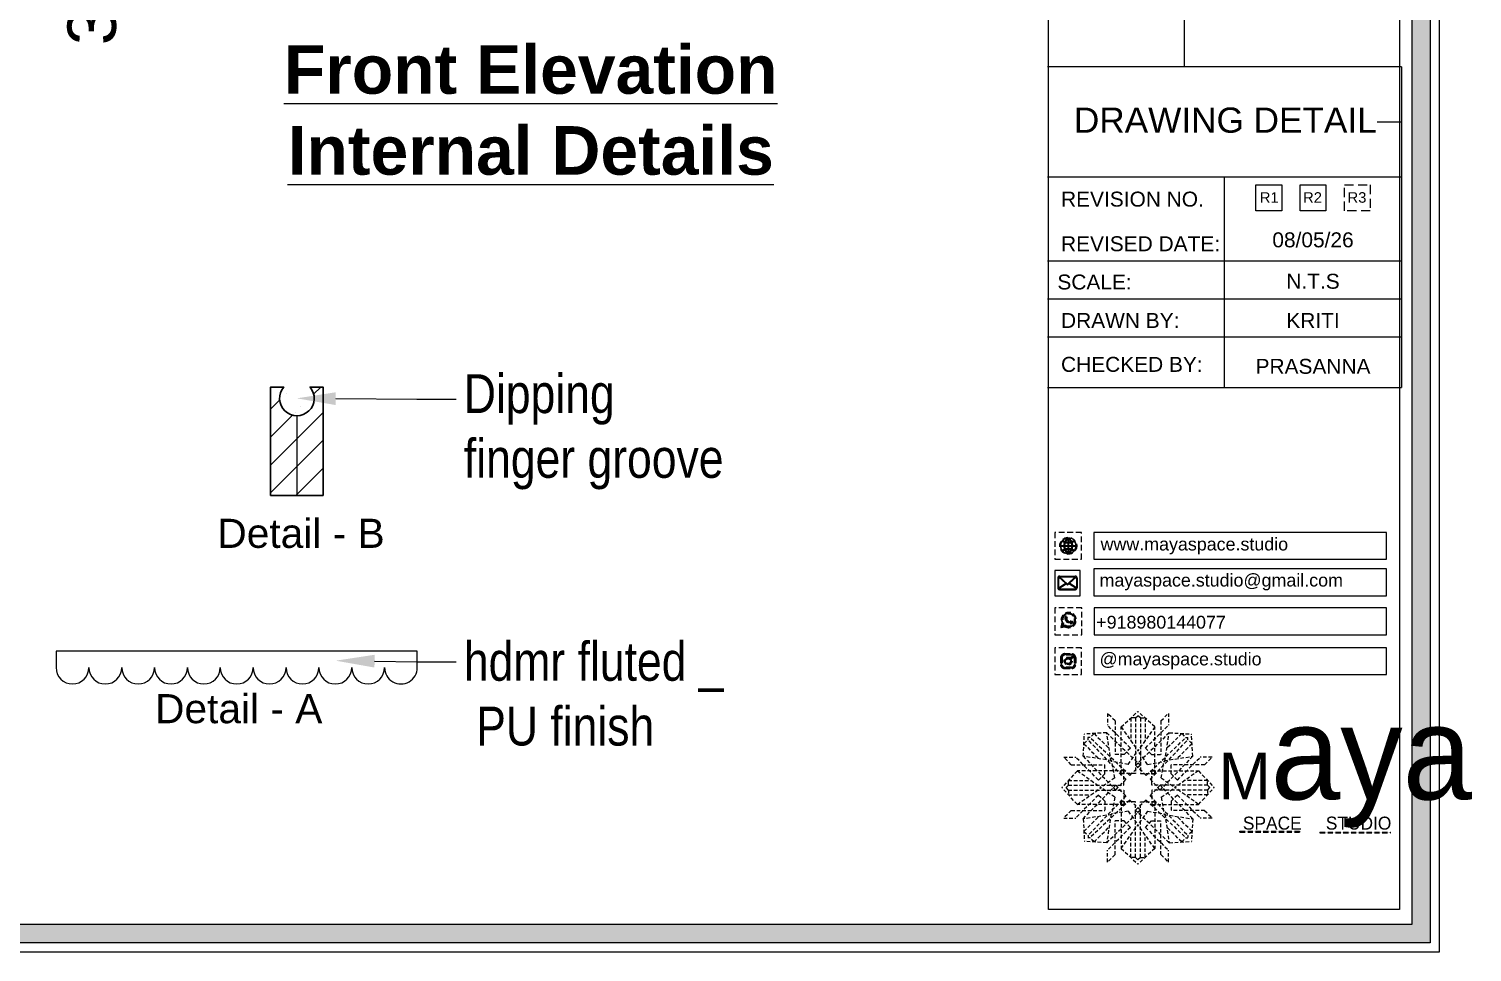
# Model space of a CAD drawing. Header units: millimetres. Extents: x 133760 to 136133, y -184957 to -182282.
# Drawn here: x 134444.1 to 134518.4, y -184571.9 to -184524.3 of the extents above; entities that cross this region are included whole.
import ezdxf
from ezdxf import colors
from ezdxf.entities.mleader import LeaderData, LeaderLine
from ezdxf.enums import TextEntityAlignment as Align
from ezdxf.math import Vec2, Vec3

# ---------------------------------------------------------------- set-up
doc = ezdxf.new("R2010")
doc.units = ezdxf.units.MM
doc.header["$MEASUREMENT"] = 0
doc.header["$PDMODE"] = 35
doc.linetypes.add('DASHEDX2', pattern=[1.5, 1, -0.5])
doc.layers.get('Defpoints').update_dxf_attribs({"color": 220})
for name, color, linetype, lineweight in [('DIM.', 250, 'Continuous', 13), ('Dimension', 10, 'DASHEDX2', 20), ('FURNITURE', 32, 'Continuous', 9), ('Labelling', 1, 'Continuous', 25), ('NAME PLATE', 7, 'Continuous', 25), ('Text', 7, 'Continuous', 15), ('wall', 7, 'Continuous', 30)]:
    doc.layers.add(name, color=color, linetype=linetype, lineweight=lineweight)
doc.styles.add('Arial', font='arial.ttf')
doc.styles.get("Standard").update_dxf_attribs({"font": 'arial.ttf', "height": 6})
doc.styles.add('style4', font='ARIALN.TTF')
doc.dimstyles.new('ISO-25', dxfattribs={"dimtxt": 2.5, "dimasz": 1, "dimexe": 0.5, "dimexo": 1, "dimtad": 0, "dimdec": 0, "dimlunit": 4, "dimtxsty": 'Arial', "dimblk": 'OBLIQUE', "dimcen": 2.5, "dimclrd": 1, "dimclre": 1, "dimclrt": 5, "dimadec": 0, "dimazin": 0, "dimtfac": 1, "dimtdec": 0, "dimtmove": 0, "dimatfit": 3, "dimfxl": 1, "dimtfillclr": 5, "dimlwd": -1, "dimarcsym": 0})

# ---------------------------------------------------------------- blocks, each defined once
blk = doc.blocks.new('FSFSF')
at = {"color": 42, "lineweight": 5, "true_color": 0xe0ac11}
for p, q in [((28600.03, 143.51), (28600.03, 140.16)), ((28602.15, 141.41), (28600.03, 143.51)), ((28603.86, 139.69), (28608.58, 144.08)), ((28607.9, 142.22), (28606.58, 142.22)), ((28606.58, 142.22), (28606.58, 135.84)), ((28607.9, 142.22), (28608.58, 142.85)), ((28607.9, 142.22), (28607.9, 126.58)), ((28613.31, 139.69), (28608.58, 144.08)), ((28609.27, 142.22), (28608.59, 142.85)), ((28609.27, 142.22), (28609.27, 126.58)), ((28609.27, 142.22), (28610.59, 142.22)), ((28610.59, 142.22), (28610.59, 135.84)), ((28615.02, 141.41), (28617.14, 143.51)), ((28617.14, 143.51), (28617.14, 140.16)), ((28599.8, 138.06), (28593.54, 137.71)), ((28601.03, 130), (28599.8, 138.06)), ((28599.8, 138.05), (28608.58, 129.56)), ((28606.47, 133.76), (28600.03, 140.16)), ((28602.15, 141.41), (28602.15, 131.95)), ((28603.86, 126.58), (28603.86, 139.69)), ((28603.86, 139.69), (28608.58, 133.02)), ((28613.31, 139.69), (28608.59, 133.02)), ((28617.37, 138.05), (28608.59, 129.56)), ((28610.7, 133.76), (28617.14, 140.16)), ((28613.31, 126.58), (28613.31, 139.69)), ((28615.02, 141.41), (28615.02, 131.95)), ((28616.14, 130), (28617.37, 138.06)), ((28617.37, 138.06), (28623.63, 137.71)), ((28593.19, 131.45), (28593.54, 137.71)), ((28593.39, 135), (28594.56, 136.12)), ((28593.39, 135), (28597.6, 130.78)), ((28595.12, 136.69), (28594.53, 136.69)), ((28594.56, 136.12), (28594.56, 136.71)), ((28605.17, 124.98), (28594.56, 136.12)), ((28596.24, 137.86), (28595.12, 136.69)), ((28606.27, 126.08), (28595.12, 136.69)), ((28596.24, 137.86), (28600.47, 133.65)), ((28610.9, 126.08), (28622.05, 136.69)), ((28612.02, 124.98), (28622.62, 136.12)), ((28620.93, 137.86), (28616.7, 133.65)), ((28623.8, 135), (28619.59, 130.78)), ((28620.93, 137.86), (28622.05, 136.69)), ((28622.05, 136.69), (28622.64, 136.69)), ((28622.62, 136.12), (28622.62, 136.71)), ((28623.8, 135), (28622.62, 136.12)), ((28624, 131.45), (28623.65, 137.71)), ((28587.73, 131.22), (28591.08, 131.22)), ((28589.84, 129.1), (28587.73, 131.22)), ((28597.49, 124.78), (28591.08, 131.22)), ((28593.19, 131.45), (28601.69, 122.67)), ((28601.25, 130.22), (28593.19, 131.45)), ((28605.86, 129.18), (28601.03, 130)), ((28602.07, 125.39), (28601.25, 130.22)), ((28604.75, 131.95), (28602.15, 131.95)), ((28606.47, 133.76), (28604.75, 131.95)), ((28605.86, 129.18), (28608.58, 133.02)), ((28611.31, 129.18), (28608.59, 133.02)), ((28610.7, 133.76), (28612.42, 131.95)), ((28611.31, 129.18), (28616.14, 130)), ((28612.42, 131.95), (28615.02, 131.95)), ((28615.12, 125.39), (28615.94, 130.22)), ((28623.99, 131.45), (28615.5, 122.67)), ((28615.94, 130.22), (28624, 131.45)), ((28619.7, 124.78), (28626.1, 131.22)), ((28629.45, 131.22), (28626.1, 131.22)), ((28627.34, 129.1), (28629.45, 131.22)), ((28591.56, 127.39), (28587.17, 122.66)), ((28589.84, 129.1), (28599.29, 129.1)), ((28604.66, 127.39), (28591.56, 127.39)), ((28591.56, 127.39), (28598.23, 122.67)), ((28597.49, 124.78), (28599.29, 126.5)), ((28599.29, 126.5), (28599.29, 129.1)), ((28603.68, 126.54), (28603.68, 127.39)), ((28604.66, 126.54), (28603.68, 126.54)), ((28604.71, 127.57), (28603.86, 127.57)), ((28607.9, 126.58), (28603.86, 126.58)), ((28604.66, 123.35), (28604.66, 127.39)), ((28604.7, 126.58), (28604.71, 127.57)), ((28606.27, 126.08), (28608.58, 128.27)), ((28607.9, 128.92), (28608.58, 129.56)), ((28607.9, 128.92), (28608.58, 128.27)), ((28609.27, 128.92), (28608.59, 129.56)), ((28609.27, 128.92), (28608.59, 128.27)), ((28610.9, 126.08), (28608.59, 128.27)), ((28609.27, 126.58), (28613.31, 126.58)), ((28612.46, 126.58), (28612.46, 127.57)), ((28612.46, 127.57), (28613.31, 127.57)), ((28612.52, 123.35), (28612.52, 127.39)), ((28612.52, 127.39), (28625.63, 127.39)), ((28612.52, 126.54), (28613.51, 126.54)), ((28613.51, 126.54), (28613.51, 127.39)), ((28627.34, 129.1), (28617.89, 129.1)), ((28617.89, 126.5), (28617.89, 129.1)), ((28619.7, 124.78), (28617.89, 126.5)), ((28625.63, 127.39), (28618.96, 122.67)), ((28625.63, 127.39), (28630.02, 122.66)), ((28591.56, 117.94), (28587.17, 122.66)), ((28589.03, 123.35), (28588.4, 122.67)), ((28589.03, 121.98), (28588.4, 122.65)), ((28589.03, 123.35), (28589.03, 124.67)), ((28589.03, 124.67), (28595.4, 124.67)), ((28589.03, 123.35), (28604.66, 123.35)), ((28589.03, 121.98), (28604.66, 121.98)), ((28589.03, 121.98), (28589.03, 120.66)), ((28591.56, 117.94), (28598.23, 122.65)), ((28593.19, 113.88), (28601.69, 122.65)), ((28602.07, 125.39), (28598.23, 122.67)), ((28602.07, 119.94), (28598.23, 122.65)), ((28602.33, 123.35), (28601.69, 122.67)), ((28602.33, 121.98), (28601.69, 122.65)), ((28602.33, 123.35), (28602.97, 122.67)), ((28602.33, 121.98), (28602.97, 122.65)), ((28605.17, 124.98), (28602.97, 122.67)), ((28605.17, 120.35), (28602.97, 122.65)), ((28604.66, 121.98), (28604.66, 117.94)), ((28612.02, 124.98), (28614.21, 122.67)), ((28612.02, 120.35), (28614.21, 122.65)), ((28628.16, 123.35), (28612.52, 123.35)), ((28612.52, 121.98), (28612.52, 117.94)), ((28628.16, 121.98), (28612.52, 121.98)), ((28614.85, 123.35), (28614.21, 122.67)), ((28614.85, 121.98), (28614.21, 122.65)), ((28614.85, 123.35), (28615.5, 122.67)), ((28614.85, 121.98), (28615.5, 122.65)), ((28615.12, 125.39), (28618.96, 122.67)), ((28615.12, 119.94), (28618.96, 122.65)), ((28623.99, 113.88), (28615.5, 122.65)), ((28625.63, 117.94), (28618.96, 122.65)), ((28628.16, 124.67), (28621.78, 124.67)), ((28625.63, 117.94), (28630.02, 122.66)), ((28628.16, 123.35), (28628.16, 124.67)), ((28628.16, 123.35), (28628.78, 122.67)), ((28628.16, 121.98), (28628.78, 122.65)), ((28628.16, 121.98), (28628.16, 120.66)), ((28589.03, 120.66), (28595.4, 120.66)), ((28597.49, 120.54), (28591.08, 114.11)), ((28604.66, 117.94), (28591.56, 117.94)), ((28605.17, 120.35), (28594.56, 109.2)), ((28606.27, 119.15), (28595.12, 108.54)), ((28597.49, 120.54), (28599.29, 118.83)), ((28599.29, 118.83), (28599.29, 116.23)), ((28602.07, 119.94), (28601.25, 115.1)), ((28604.66, 118.78), (28603.68, 118.78)), ((28603.68, 118.78), (28603.68, 117.94)), ((28607.9, 118.65), (28603.86, 118.65)), ((28603.86, 118.65), (28603.86, 105.54)), ((28604.7, 118.65), (28604.71, 117.66)), ((28606.27, 119.15), (28608.58, 116.96)), ((28607.9, 103.01), (28607.9, 118.65)), ((28610.9, 119.15), (28608.59, 116.96)), ((28609.27, 118.65), (28613.31, 118.65)), ((28609.27, 103.01), (28609.27, 118.65)), ((28610.9, 119.15), (28622.05, 108.54)), ((28612.02, 120.35), (28622.62, 109.2)), ((28612.46, 118.65), (28612.46, 117.66)), ((28612.52, 118.78), (28613.51, 118.78)), ((28612.52, 117.94), (28625.63, 117.94)), ((28613.31, 118.65), (28613.31, 105.54)), ((28613.51, 118.78), (28613.51, 117.94)), ((28615.12, 119.94), (28615.94, 115.1)), ((28619.7, 120.54), (28617.89, 118.83)), ((28617.89, 118.83), (28617.89, 116.23)), ((28619.7, 120.54), (28626.1, 114.11)), ((28628.16, 120.66), (28621.78, 120.66)), ((28589.84, 116.23), (28587.73, 114.11)), ((28587.73, 114.11), (28591.08, 114.11)), ((28589.84, 116.23), (28599.29, 116.23)), ((28601.25, 115.1), (28593.19, 113.87)), ((28593.19, 113.87), (28593.54, 107.62)), ((28593.39, 110.32), (28597.6, 114.55)), ((28599.8, 107.17), (28608.58, 115.67)), ((28601.03, 115.23), (28599.8, 107.17)), ((28605.86, 116.05), (28601.03, 115.23)), ((28604.71, 117.66), (28603.86, 117.66)), ((28605.86, 116.05), (28608.58, 112.21)), ((28607.9, 116.31), (28608.58, 116.96)), ((28607.9, 116.31), (28608.58, 115.67)), ((28609.27, 116.31), (28608.59, 116.96)), ((28609.27, 116.31), (28608.59, 115.67)), ((28611.31, 116.05), (28608.59, 112.21)), ((28617.37, 107.17), (28608.59, 115.67)), ((28611.31, 116.05), (28616.14, 115.23)), ((28612.46, 117.66), (28613.31, 117.66)), ((28615.94, 115.1), (28624, 113.87)), ((28616.14, 115.23), (28617.37, 107.17)), ((28627.34, 116.23), (28617.89, 116.23)), ((28623.8, 110.32), (28619.59, 114.55)), ((28624, 113.87), (28623.65, 107.62)), ((28629.45, 114.11), (28626.1, 114.11)), ((28627.34, 116.23), (28629.45, 114.11)), ((28593.39, 110.32), (28594.56, 109.2)), ((28596.24, 107.37), (28600.47, 111.58)), ((28606.47, 111.47), (28600.03, 105.07)), ((28602.15, 103.82), (28602.15, 113.27)), ((28604.75, 113.27), (28602.15, 113.27)), ((28603.86, 105.54), (28608.58, 112.21)), ((28606.47, 111.47), (28604.75, 113.27)), ((28613.31, 105.54), (28608.59, 112.21)), ((28610.7, 111.47), (28612.42, 113.27)), ((28610.7, 111.47), (28617.14, 105.07)), ((28612.42, 113.27), (28615.02, 113.27)), ((28615.02, 103.82), (28615.02, 113.27)), ((28620.93, 107.37), (28616.7, 111.58)), ((28623.8, 110.32), (28622.62, 109.2)), ((28599.8, 107.17), (28593.54, 107.52)), ((28595.12, 108.54), (28594.53, 108.54)), ((28594.56, 109.2), (28594.56, 108.61)), ((28596.24, 107.37), (28595.12, 108.54)), ((28603.86, 105.54), (28608.58, 101.15)), ((28606.58, 103.01), (28606.58, 109.38)), ((28613.31, 105.54), (28608.58, 101.15)), ((28610.59, 103.01), (28610.59, 109.38)), ((28617.37, 107.17), (28623.63, 107.52)), ((28620.93, 107.37), (28622.05, 108.54)), ((28622.05, 108.54), (28622.64, 108.54)), ((28622.62, 109.2), (28622.62, 108.61)), ((28600.03, 101.71), (28600.03, 105.07)), ((28602.15, 103.82), (28600.03, 101.71)), ((28607.9, 103.01), (28606.58, 103.01)), ((28607.9, 103.01), (28608.58, 102.38)), ((28609.27, 103.01), (28608.59, 102.38)), ((28609.27, 103.01), (28610.59, 103.01)), ((28615.02, 103.82), (28617.14, 101.71)), ((28617.14, 101.71), (28617.14, 105.07))]:
    blk.add_line(p, q, dxfattribs=at)
blk = doc.blocks.new('hgwg')
at = {"layer": 'Dimension', "true_color": 0xd39e00}
h = blk.add_hatch(color=42, dxfattribs=at)
h.dxf.hatch_style = 1
h.paths.add_polyline_path([(27505.71, 45.05), (27494.27, 45.05), (27494.27, 44.9), (27505.71, 44.9)])
h = blk.add_hatch(color=42, dxfattribs=at)
h.dxf.hatch_style = 1
h.paths.add_polyline_path([(27523.3, 44.9), (27509.68, 44.9), (27509.68, 44.75), (27523.3, 44.75)])
at = {"layer": 'Dimension', "color": 42, "true_color": 0xd39e00}
for p, q in [((27494.27, 45.05), (27505.71, 45.05)), ((27494.27, 44.9), (27494.27, 45.05)), ((27494.27, 44.9), (27505.71, 44.9)), ((27505.71, 45.05), (27505.71, 44.9)), ((27509.68, 44.9), (27523.3, 44.9)), ((27509.68, 44.9), (27509.68, 44.75)), ((27509.68, 44.75), (27523.3, 44.75)), ((27523.3, 44.75), (27523.3, 44.9))]:
    blk.add_line(p, q, dxfattribs=at)
at = {"layer": 'Dimension', "color": 42, "true_color": 0xd39e00, "attachment_point": 1}
for s, width, insert, char_height in [('{\\fCinzel|b0|i0|c0|p2;\\H1.5x;M\\fAmsterdam One|b0|i0|c0|p2;\\H2x;aya}', 85.3277, (27490.17, 69.17), 6), ('{\\fCinzel|b0|i0|c0|p0;SPACE     STUDIO}', 66.129, (27494.83, 47.86), 2.5)]:
    blk.add_mtext_dynamic_manual_height_columns(s, width=width, gutter_width=30, heights=[0], dxfattribs=dict(at, insert=insert, char_height=char_height))
blk = doc.blocks.new('aggerg')
at = {"layer": 'Dimension', "color": 42, "true_color": 0xd39e00}
blk.add_lwpolyline([(-1.41, 1.41), (1.41, 1.41), (1.41, -1.41), (-1.41, -1.41)], close=True, dxfattribs=at)
at = {"layer": 'NAME PLATE', "lineweight": 0, "insert": (-0.03, 0.62), "char_height": 1.151, "width": 2.2458, "attachment_point": 2, "style": 'Arial'}
blk.add_mtext('R3', dxfattribs=at)
blk = doc.blocks.new('QEGW4TG')
at = {"layer": 'Dimension', "true_color": 0x000000}
h = blk.add_hatch(color=18, dxfattribs=at)
h.dxf.hatch_style = 1
h.paths.add_polyline_path([(2.69, 1.93, 0.170513), (2.95, 1.97, 0.190337), (3.11, 2.18, 0.466684), (3.03, 2.29), (2.79, 2.37, 0.273721), (2.69, 2.34, 0.040749), (2.63, 2.27, -0.441282), (2.53, 2.25, -0.11828), (2.06, 2.64, -0.441282), (2.07, 2.74, 0.040749), (2.13, 2.81, 0.290083), (2.14, 2.92), (2.01, 3.18, 0.316231), (1.91, 3.2, 0.190337), (1.73, 3, 0.170513), (1.72, 2.74, 0.252784)], flags=0)
h.paths.add_polyline_path([(1.19, 1.98), (1.03, 1.3, 0.550912), (1.11, 1.23), (1.75, 1.39, 6.344125)])
h.paths.add_polyline_path([(1.81, 1.7), (1.4, 1.6), (1.5, 2.03, -9.071339)], flags=16)
h.paths.add_polyline_path([(2.95, 1.97, -0.203224), (2.64, 1.94, -0.231509), (1.75, 2.69, -0.209023), (1.73, 3, -0.17811), (1.89, 3.19, -0.370089), (2.01, 3.18), (2.17, 2.86, -0.071517), (2.06, 2.73, 0.321676), (2.05, 2.65, 0.126524), (2.55, 2.24, 0.312216), (2.62, 2.26, -0.041087), (2.68, 2.34, -0.290673), (2.79, 2.37), (3.13, 2.26, -0.24764)], flags=0)
h = blk.add_hatch(color=18, dxfattribs=at)
h.dxf.hatch_style = 1
h.paths.add_polyline_path([(2.69, 2.34, 0.040749), (2.63, 2.27, -0.441282), (2.53, 2.25, -0.11828), (2.06, 2.64, -0.441282), (2.07, 2.74, 0.040749), (2.13, 2.81, 0.290083), (2.14, 2.92), (2.01, 3.18, 0.316231), (1.91, 3.2, 0.190337), (1.73, 3, 0.170513), (1.72, 2.74, 0.252784), (2.69, 1.93, 0.170513), (2.95, 1.97, 0.190337), (3.11, 2.18, 0.466684), (3.03, 2.29), (2.79, 2.37, 0.273721)])
for p, q in [((2.01, 3.18), (2.14, 2.92)), ((1.19, 1.98), (1.03, 1.3)), ((1.1, 1.23), (1.75, 1.39)), ((1.5, 2.03), (1.4, 1.6)), ((1.4, 1.6), (1.81, 1.7)), ((3.07, 2.28), (2.8, 2.36))]:
    blk.add_line(p, q)
blk.add_lwpolyline([(0, 0), (4.68, 0), (4.68, 4.68), (0, 4.68)], close=True)
for centre, radius, start, end in [((2.39, 2.56), 1.34, 241.4727, 205.6422), ((2.39, 2.56), 1.04, 235.9962, 210.8333), ((2.09, 2.87), 0.39, 159.7007, 198.4072), ((2.96, 3.23), 1.33, 201.4218, 258.1669), ((2.07, 2.87), 0.364, 118.9685, 159.3648), ((1.94, 3.12), 0.0896, 41.8985, 123.1344), ((2.11, 2.68), 0.066, 135.9932, 224.8892), ((1.67, 3.16), 0.586, 312.4617, 321.8728), ((3.12, 3.42), 1.31, 216.5455, 243.5279), ((2.05, 2.87), 0.104, 320.3924, 28.6971), ((1.09, 1.29), 0.0598, 164.8483, 282.1458), ((2.57, 2.3), 0.066, 234.2482, 323.1441), ((3.11, 1.94), 0.586, 137.2645, 146.6756), ((2.76, 2.27), 0.104, 70.4402, 138.745), ((2.75, 2.31), 0.39, 260.7301, 299.4366), ((2.76, 2.29), 0.364, 299.7725, 340.1688), ((3.03, 2.2), 0.0896, 336.0029, 57.2388)]:
    blk.add_arc(centre, radius, start, end)
blk = doc.blocks.new('ASGERG')
at = {"layer": 'Dimension', "true_color": 0x000000}
h = blk.add_hatch(color=18, dxfattribs=at)
h.dxf.hatch_style = 1
h.paths.add_polyline_path([(0.99, 1.7, 0.402382), (1.83, 1.03), (2.96, 1.03, 0.426145), (3.66, 1.9), (3.66, 2.99, 0.402382), (2.83, 3.67), (1.69, 3.67, 0.426145), (0.99, 2.79)])
h.paths.add_polyline_path([(1.27, 2.85, -0.426145), (1.72, 3.4), (2.85, 3.4, -0.402382), (3.38, 2.97), (3.38, 1.85, -0.426145), (2.94, 1.3), (1.8, 1.3, -0.402382), (1.27, 1.72)], flags=16)
h.paths.add_polyline_path([(3.02, 2.35, -1), (1.64, 2.35, -1)], flags=0)
h.paths.add_polyline_path([(2.74, 2.35, -1), (1.92, 2.35, -1)], flags=0)
h.paths.add_polyline_path([(3.19, 3.02, -1), (2.86, 3.02, -1)], flags=0)
h.paths.add_polyline_path([(1.64, 2.35, 1), (3.02, 2.35, 1)], flags=0)
h = blk.add_hatch(color=18, dxfattribs=at)
h.dxf.hatch_style = 1
h.paths.add_polyline_path([(1.64, 2.35, 1), (3.02, 2.35, 1)])
h.paths.add_polyline_path([(1.92, 2.35, -1), (2.74, 2.35, -1)], flags=16)
h = blk.add_hatch(color=18, dxfattribs=at)
h.dxf.hatch_style = 1
h.paths.add_polyline_path([(3.19, 3.02, 1), (2.86, 3.02, 1)])
for p, q in [((0.99, 2.99), (0.99, 1.7)), ((1.27, 2.97), (1.27, 1.72)), ((1.69, 3.67), (2.96, 3.67)), ((2.94, 3.4), (1.72, 3.4)), ((3.38, 2.97), (3.38, 1.72)), ((3.66, 2.99), (3.66, 1.7)), ((1.69, 1.03), (2.96, 1.03)), ((2.94, 1.3), (1.72, 1.3))]:
    blk.add_line(p, q)
blk.add_lwpolyline([(0, 0), (4.68, 0), (4.68, 4.68), (0, 4.68)], close=True)
for centre, radius in [((2.33, 2.35), 0.694), ((2.33, 2.35), 0.414), ((3.02, 3.02), 0.168)]:
    blk.add_circle(centre, radius)
for centre, radius, start, end in [((1.76, 2.89), 0.778, 94.8631, 172.8127), ((1.76, 2.91), 0.491, 94.8631, 172.8127), ((2.9, 2.91), 0.491, 7.1873, 85.1369), ((2.89, 2.89), 0.778, 7.1873, 85.1369), ((1.76, 1.8), 0.778, 187.1873, 265.1369), ((1.76, 1.78), 0.491, 187.1873, 265.1369), ((2.9, 1.78), 0.491, 274.8631, 352.8127), ((2.89, 1.8), 0.778, 274.8631, 352.8127)]:
    blk.add_arc(centre, radius, start, end)
blk = doc.blocks.new('DTGWEGEARG')
at = {"layer": 'Dimension', "true_color": 0x000000}
h = blk.add_hatch(color=18, dxfattribs=at)
h.dxf.hatch_style = 1
h.paths.add_polyline_path([(3.83, 2.34, 1), (0.85, 2.34, 1)])
h.paths.add_polyline_path([(2.51, 1.01, 0.105795), (2.96, 1.58, -0.055205), (3.3, 1.41, -0.169822)], flags=16)
h.paths.add_polyline_path([(2.41, 1.12), (2.41, 1.69, -0.058279), (2.81, 1.63, -0.103353)], flags=16)
h.paths.add_polyline_path([(2.26, 1.13, -0.101741), (1.87, 1.63, -0.057171), (2.26, 1.69)], flags=16)
h.paths.add_polyline_path([(2.17, 1.01, -0.169822), (1.38, 1.41, -0.055205), (1.72, 1.58, 0.105795)], flags=16)
h.paths.add_polyline_path([(3.02, 1.72, 0.081336), (3.13, 2.27), (3.68, 2.27, -0.152069), (3.4, 1.52, 0.05687)], flags=16)
h.paths.add_polyline_path([(2.87, 1.77, 0.061945), (2.41, 1.84), (2.41, 2.27), (2.98, 2.27, -0.081344)], flags=16)
h.paths.add_polyline_path([(2.26, 1.84, 0.060923), (1.8, 1.77, -0.081344), (1.7, 2.27), (2.26, 2.27)], flags=16)
h.paths.add_polyline_path([(1.66, 1.72, 0.05687), (1.28, 1.52, -0.152069), (1, 2.27), (1.55, 2.27, 0.081336)], flags=16)
h.paths.add_polyline_path([(2.41, 2.42), (2.41, 2.83, 0.061945), (2.87, 2.91, -0.080009), (2.98, 2.42)], flags=16)
h.paths.add_polyline_path([(3.13, 2.42, 0.080116), (3.02, 2.96, 0.127778), (2.51, 3.67, -0.36029), (3.68, 2.42)], flags=16)
h.paths.add_polyline_path([(2.26, 2.42), (1.7, 2.42, -0.080009), (1.8, 2.91, 0.060923), (2.26, 2.84)], flags=16)
h.paths.add_polyline_path([(1.55, 2.42), (1, 2.42, -0.150466), (1.28, 3.16, 0.05687), (1.66, 2.96, 0.080116)], flags=16)
h.paths.add_polyline_path([(2.41, 2.98), (2.41, 3.56, -0.103353), (2.81, 3.05, -0.058279)], flags=16)
h.paths.add_polyline_path([(2.26, 2.99, -0.057171), (1.87, 3.05, -0.101741), (2.26, 3.55)], flags=16)
h.paths.add_polyline_path([(1.72, 3.1, -0.055205), (1.38, 3.27, -0.169822), (2.17, 3.67, 0.105795)], flags=16)
blk.add_lwpolyline([(0, 0), (4.68, 0), (4.68, 4.68), (0, 4.68)], close=True)
at = {"layer": 'Dimension', "color": 18, "true_color": 0x000000}
for p, q in [((2.26, 3.55), (2.26, 2.99)), ((2.26, 2.84), (2.26, 2.42)), ((2.41, 3.56), (2.41, 2.98)), ((2.41, 2.83), (2.41, 2.42)), ((1, 2.42), (1.55, 2.42)), ((1, 2.27), (1.55, 2.27)), ((1.7, 2.42), (2.26, 2.42)), ((1.7, 2.27), (2.26, 2.27)), ((2.26, 2.27), (2.26, 1.84)), ((2.26, 1.69), (2.26, 1.13)), ((2.41, 2.42), (2.98, 2.42)), ((2.41, 2.27), (2.98, 2.27)), ((2.41, 2.27), (2.41, 1.84)), ((2.41, 1.69), (2.41, 1.12)), ((3.13, 2.42), (3.68, 2.42)), ((3.13, 2.27), (3.68, 2.27))]:
    blk.add_line(p, q, dxfattribs=at)
blk.add_circle((2.34, 2.34), 1.49, dxfattribs=at)
for centre, radius, start, end in [((2.34, 2.34), 1.34, 142.3819, 176.6093), ((2.34, 4.74), 1.9, 236.1399, 249.1595), ((2.34, 2.34), 1.34, 97.3549, 135.9073), ((2.34, 4.74), 1.75, 236.7417, 249.3811), ((3.28, 2.34), 1.73, 159.0567, 177.3789), ((3.28, 2.34), 1.58, 158.8325, 177.1302), ((3.28, 2.34), 1.73, 129.9301, 154.0867), ((2.34, 4.74), 1.9, 253.6799, 267.6253), ((3.28, 2.34), 1.58, 130.1073, 153.3446), ((2.34, 4.74), 1.75, 254.3336, 267.422), ((1.4, 2.34), 1.58, 26.6554, 50.2584), ((2.34, 4.74), 1.75, 272.3248, 285.6664), ((2.34, 4.74), 1.9, 272.1415, 286.3201), ((2.34, 2.34), 1.34, 3.3907, 82.6451), ((1.4, 2.34), 1.73, 25.9133, 50.0699), ((1.4, 2.34), 1.58, 2.8698, 21.1675), ((2.34, 4.74), 1.75, 290.6189, 303.2583), ((2.34, 4.74), 1.9, 290.8405, 303.8601), ((1.4, 2.34), 1.73, 2.6211, 20.9433), ((2.34, 2.34), 1.34, 183.0315, 217.6181), ((2.34, -0.06), 1.9, 110.8405, 123.8601), ((2.34, -0.06), 1.75, 110.6189, 123.2583), ((2.34, 2.34), 1.34, 224.0927, 262.6451), ((3.28, 2.34), 1.73, 182.3435, 200.9433), ((3.28, 2.34), 1.58, 182.5658, 201.1675), ((3.28, 2.34), 1.73, 205.9133, 230.0699), ((2.34, -0.06), 1.9, 92.3747, 106.3201), ((2.34, -0.06), 1.75, 92.578, 105.6664), ((3.28, 2.34), 1.58, 206.6554, 229.8927), ((2.34, -0.06), 1.9, 73.6799, 87.8585), ((2.34, -0.06), 1.75, 74.3336, 87.6752), ((1.4, 2.34), 1.58, 309.7416, 333.3446), ((1.4, 2.34), 1.73, 309.9301, 334.0867), ((2.34, 2.34), 1.34, 277.3549, 315.9073), ((1.4, 2.34), 1.58, 338.8325, 357.4342), ((2.34, -0.06), 1.75, 56.7417, 69.3811), ((1.4, 2.34), 1.73, 339.0567, 357.6565), ((2.34, -0.06), 1.9, 56.1399, 69.1595), ((2.34, 2.34), 1.34, 322.3819, 356.9685)]:
    blk.add_arc(centre, radius, start, end, dxfattribs=at)
blk = doc.blocks.new('_Oblique')
at = {"layer": 'wall', "color": 0, "lineweight": -2}
blk.add_line((-0.5, -0.5), (0.5, 0.5), dxfattribs=at)
blk = doc.blocks.new('*D232')
at = {"layer": 'Defpoints', "color": 0, "transparency": 16777216}
for p in [(134452.878, -184519.604), (134450.068, -184522.604), (134452.878, -184522.604)]:
    blk.add_point(p, dxfattribs=at)
at = {"layer": 'FURNITURE', "color": 1, "lineweight": -2, "transparency": 16777216}
for p, q in [((134451.878, -184519.604), (134449.568, -184519.604)), ((134451.878, -184522.604), (134449.568, -184522.604))]:
    blk.add_line(p, q, dxfattribs=at)
at = {"layer": 'FURNITURE', "color": 1, "transparency": 16777216}
for p, q in [((134450.068, -184519.604), (134450.068, -184522.604)), ((134450.068, -184521.104), (134447.344, -184520.275)), ((134447.344, -184520.275), (134447.344, -184521.525))]:
    blk.add_line(p, q, dxfattribs=at)
for p, rotation in [((134450.068, -184519.604), 90), ((134450.068, -184522.604), 270)]:
    blk.add_blockref('_Oblique', p, dxfattribs=dict(at, rotation=rotation))
at = {"layer": 'FURNITURE', "color": 5, "transparency": 16777216, "insert": (134447.344, -184523.586), "char_height": 2.5, "attachment_point": 5, "rotation": 90, "style": 'Arial'}
blk.add_mtext('3"', dxfattribs=at)

msp = doc.modelspace()

# ---------------------------------------------------------------- hatches: boundary and pattern name
at = {"layer": 'Dimension', "true_color": 0xd39e00, "transparency": 33554687}
h = msp.add_hatch(color=42, dxfattribs=at)
h.paths.add_polyline_path([(134381.776, -184476.738), (134381.776, -184571.39), (134516.248, -184571.39), (134516.248, -184476.738)])
h.paths.add_polyline_path([(134382.719, -184477.682), (134515.304, -184477.682), (134515.304, -184570.446), (134382.719, -184570.446)], flags=16)
at = {"layer": 'Dimension', "true_color": 0x000000, "transparency": 33554687}
h = msp.add_hatch(color=18, dxfattribs=at)
h.dxf.hatch_style = 1
h.paths.add_polyline_path([(134497.969, -184553.206, 0.414214), (134498.069, -184553.106), (134498.069, -184552.605, 0.414214), (134497.969, -184552.505), (134497.172, -184552.505, 0.414214), (134497.072, -184552.605), (134497.072, -184553.106, 0.414214), (134497.172, -184553.206)])
h.paths.add_polyline_path([(134497.644, -184552.905), (134498.013, -184553.151, -0.198912), (134497.969, -184553.169), (134497.172, -184553.169, -0.198912), (134497.128, -184553.151), (134497.497, -184552.905), (134497.57, -184552.974)], flags=16)
h.paths.add_polyline_path([(134497.57, -184552.922), (134497.165, -184552.543, -0.028783), (134497.172, -184552.543), (134497.969, -184552.543, -0.028783), (134497.976, -184552.543)], flags=16)
h.paths.add_polyline_path([(134497.673, -184552.878), (134498.012, -184552.56, -0.202482), (134498.031, -184552.605), (134498.031, -184553.106, -0.043076), (134498.03, -184553.117)], flags=16)
h.paths.add_polyline_path([(134497.468, -184552.878), (134497.111, -184553.117, -0.043076), (134497.11, -184553.106), (134497.11, -184552.605, -0.202482), (134497.129, -184552.56)], flags=16)
at = {"layer": 'FURNITURE', "lineweight": 25, "transparency": 33554534}
h = msp.add_hatch(dxfattribs=at)
h.set_pattern_fill('ANSI31', color=256, scale=8.117898)
h.set_pattern_definition([(45, (-230163.968, 315568.3062), (-0.7175276315, 0.7175276315), [])])
edge = h.paths.add_edge_path()
edge.add_line((134457.891, -184548.353), (134459.244, -184548.353))
edge.add_line((134459.244, -184548.353), (134459.244, -184542.774))
edge.add_line((134459.244, -184542.774), (134458.568, -184542.774))
edge.add_arc((134457.891, -184543.356), 0.892, -90, 40.70803, ccw=False)
edge.add_line((134457.891, -184544.249), (134457.891, -184548.353))
edge = h.paths.add_edge_path()
edge.add_line((134456.538, -184548.353), (134457.891, -184548.353))
edge.add_line((134457.891, -184548.353), (134457.891, -184544.249))
edge.add_arc((134457.891, -184543.356), 0.892, 139.29197, 270, ccw=False)
edge.add_line((134457.215, -184542.774), (134456.538, -184542.774))
edge.add_line((134456.538, -184542.774), (134456.538, -184548.353))

# ---------------------------------------------------------------- linework, layer by layer
at = {"color": 18, "true_color": 0x000000, "transparency": 33554687}
for points in [[(134498.936, -184551.637), (134514.003, -184551.637), (134514.003, -184550.26), (134498.936, -184550.26)], [(134498.936, -184553.517), (134514.003, -184553.517), (134514.003, -184552.139), (134498.936, -184552.139)], [(134498.943, -184555.521), (134514.003, -184555.521), (134514.003, -184554.144), (134498.943, -184554.144)], [(134498.936, -184557.574), (134514.003, -184557.574), (134514.003, -184556.197), (134498.936, -184556.197)]]:
    msp.add_lwpolyline(points, close=True, dxfattribs=at)
at = {"layer": 'Dimension', "color": 42, "linetype": 'Continuous', "true_color": 0xd39e00, "transparency": 33554687}
for p, q in [((134503.587, -184515.916), (134503.587, -184526.289)), ((134514.775, -184526.289), (134496.54, -184526.289)), ((134514.775, -184526.289), (134514.775, -184542.805)), ((134513.517, -184529.121), (134514.775, -184529.121)), ((134496.54, -184531.952), (134514.775, -184531.952)), ((134505.658, -184542.805), (134505.658, -184531.952)), ((134514.775, -184536.293), (134496.54, -184536.293)), ((134514.775, -184538.248), (134496.54, -184538.248)), ((134514.775, -184540.203), (134496.54, -184540.203)), ((134496.54, -184542.805), (134514.775, -184542.805))]:
    msp.add_line(p, q, dxfattribs=at)
at = {"layer": 'Dimension', "color": 18, "linetype": 'Continuous', "true_color": 0x000000, "transparency": 33554687}
for p, q in [((134497.072, -184552.605), (134497.072, -184553.106)), ((134497.11, -184552.605), (134497.11, -184553.106)), ((134497.111, -184553.117), (134497.468, -184552.878)), ((134497.128, -184553.151), (134497.497, -184552.905)), ((134497.129, -184552.56), (134497.468, -184552.878)), ((134497.165, -184552.543), (134497.57, -184552.922)), ((134497.172, -184552.505), (134497.969, -184552.505)), ((134497.172, -184552.543), (134497.969, -184552.543)), ((134497.497, -184552.905), (134497.57, -184552.974)), ((134497.57, -184552.922), (134497.976, -184552.543)), ((134497.57, -184552.974), (134497.644, -184552.905)), ((134498.013, -184553.151), (134497.644, -184552.905)), ((134497.673, -184552.878), (134498.012, -184552.56)), ((134498.03, -184553.117), (134497.673, -184552.878)), ((134498.031, -184552.605), (134498.031, -184553.106)), ((134498.069, -184552.605), (134498.069, -184553.106)), ((134497.172, -184553.169), (134497.969, -184553.169)), ((134497.172, -184553.206), (134497.969, -184553.206))]:
    msp.add_line(p, q, dxfattribs=at)
at = {"layer": 'Dimension', "color": 42, "linetype": 'Continuous', "true_color": 0xd39e00, "transparency": 33554687}
for points in [[(134381.304, -184476.266), (134516.72, -184476.266), (134516.72, -184571.862), (134381.304, -184571.862)], [(134381.776, -184476.738), (134516.248, -184476.738), (134516.248, -184571.39), (134381.776, -184571.39)], [(134382.719, -184477.682), (134515.304, -184477.682), (134515.304, -184570.446), (134382.719, -184570.446)], [(134496.596, -184569.669), (134496.596, -184478.459), (134514.665, -184478.459), (134514.665, -184569.669)], [(134507.272, -184532.372), (134508.602, -184532.372), (134508.602, -184533.703), (134507.272, -184533.703)], [(134509.551, -184532.372), (134510.881, -184532.372), (134510.881, -184533.703), (134509.551, -184533.703)]]:
    msp.add_lwpolyline(points, close=True, dxfattribs=at)
at = {"layer": 'Dimension', "linetype": 'Continuous', "transparency": 33554687}
msp.add_lwpolyline([(134496.915, -184553.527), (134498.225, -184553.527), (134498.225, -184552.217), (134496.915, -184552.217)], close=True, dxfattribs=at)
at = {"layer": 'Dimension', "color": 18, "true_color": 0x000000, "transparency": 33554687}
for centre, radius, start, end in [((134497.172, -184552.605), 0.1, 90, 180), ((134497.172, -184552.605), 0.0626, 134.21354, 180), ((134497.172, -184552.605), 0.0626, 90, 96.59481), ((134497.969, -184552.605), 0.1, 0, 90), ((134497.969, -184552.605), 0.0626, 83.40519, 90), ((134497.969, -184552.605), 0.0626, 0, 45.78646), ((134497.172, -184553.106), 0.1, 180, 270), ((134497.172, -184553.106), 0.0626, 180, 189.86619), ((134497.172, -184553.106), 0.0626, 224.99995, 270), ((134497.969, -184553.106), 0.1, 270, 0), ((134497.969, -184553.106), 0.0626, 270, 315.00005), ((134497.969, -184553.106), 0.0626, 350.13381, 0)]:
    msp.add_arc(centre, radius, start, end, dxfattribs=at)
at = {"layer": 'FURNITURE', "lineweight": 25}
msp.add_line((134457.891, -184544.249), (134457.891, -184548.353), dxfattribs=at)
at = {"layer": 'FURNITURE', "lineweight": 30}
msp.add_lwpolyline([(134458.568, -184542.774), (134459.244, -184542.774), (134458.568, -184542.774, -2.179566), (134457.215, -184542.774), (134456.538, -184542.774), (134457.215, -184542.774)], format="xyb", dxfattribs=at)
msp.add_lwpolyline([(134456.538, -184542.774), (134456.538, -184548.353), (134459.244, -184548.353), (134459.244, -184542.774)], dxfattribs=at)
at = {"layer": 'FURNITURE'}
msp.add_lwpolyline([(134464.089, -184557.219), (134464.089, -184556.368), (134445.489, -184556.368), (134445.489, -184557.214, 1), (134447.181, -184557.214, 1), (134448.872, -184557.214, 1), (134450.564, -184557.214, 1), (134452.256, -184557.214, 1), (134453.948, -184557.214, 1), (134455.64, -184557.214, 1), (134457.332, -184557.214, 1), (134459.024, -184557.214, 1), (134460.716, -184557.214, 1), (134462.408, -184557.214, 1.006261), (134464.089, -184557.214)], format="xyb", dxfattribs=at)

# ---------------------------------------------------------------- block references
at = {"layer": 'Dimension', "transparency": 33554687, "xscale": 0.2943893962175977, "yscale": 0.2943893962175977, "zscale": 0.2943893962175977}
msp.add_blockref('DTGWEGEARG', (134496.922, -184551.637), dxfattribs=at)
at = {"layer": 'Dimension', "color": 42, "true_color": 0xd39e00, "transparency": 33554687}
for name, p, xscale, yscale, zscale in [('QEGW4TG', (134496.929, -184555.521), 0.2943893962175977, 0.2943893962175977, 0.2943893962175977), ('ASGERG', (134496.922, -184557.574), 0.2943893962175977, 0.2943893962175977, 0.2943893962175977), ('FSFSF', (129261.588, -184585.857), 0.1831482556086673, 0.1831482556086673, 0.1831482556086673), ('hgwg', (127157.901, -184577.68), 0.2672758033967148, 0.2672758033967148, 0.2672758033967148)]:
    msp.add_blockref(name, p, dxfattribs=dict(at, xscale=xscale, yscale=yscale, zscale=zscale))
at = {"layer": 'NAME PLATE', "transparency": 33554687, "xscale": 0.4718767034743096, "yscale": 0.4718767034743096, "zscale": 0.4718767034743096}
msp.add_blockref('aggerg', (134512.495, -184533.037), dxfattribs=at)

# ---------------------------------------------------------------- texts
at = {"color": 18, "true_color": 0x000000, "transparency": 33554687, "char_height": 0.65824, "attachment_point": 1}
for s, width, gutter_width, insert in [('www.mayaspace.studio', 4.42041, 3.698, (134499.276, -184550.529)), ('mayaspace.studio@gmail.com', 2.75776, 2.307, (134499.223, -184552.386)), ('+918980144077', 10.75396, 2.307, (134499.053, -184554.551)), ('@mayaspace.studio', 2.75776, 2.307, (134499.223, -184556.443))]:
    msp.add_mtext_dynamic_manual_height_columns(s, width=width, gutter_width=gutter_width, heights=[0], dxfattribs=dict(at, insert=insert))
at = {"layer": 'DIM.', "color": 1, "insert": (134433.632, -184525.177), "char_height": 2.5, "attachment_point": 1}
msp.add_mtext_dynamic_manual_height_columns('\\pxqc;{\\fArial|b1|i0|c0|p34;\\LFront Elevation \\PInternal Details}', width=72.60416, gutter_width=1, heights=[0], dxfattribs=at)
at = {"layer": 'Labelling', "color": 1, "char_height": 1.5, "width": 34.18797, "attachment_point": 5, "style": 'style4'}
for s, insert in [('\\A1;{\\fArial|b0|i0|c0|p34;Detail - B}', (134458.105, -184550.315)), ('\\A1;{\\fArial|b0|i0|c0|p34;Detail - A}', (134454.897, -184559.34))]:
    msp.add_mtext(s, dxfattribs=dict(at, insert=insert))
at = {"layer": 'NAME PLATE', "transparency": 33554687, "style": 'Arial'}
for s, height, p in [('DRAWING DETAIL', 1.296, (134505.7, -184529.683)), ('REVISION NO.', 0.77022, (134500.917, -184533.487)), ('REVISED DATE: ', 0.77022, (134501.485, -184535.783)), ('SCALE:', 0.7702, (134498.967, -184537.753)), ('DRAWN BY:', 0.7702, (134500.289, -184539.733)), ('KRITI', 0.7702, (134510.216, -184539.736)), ('CHECKED BY:', 0.77022, (134500.887, -184541.992)), ('PRASANNA', 0.7702, (134510.216, -184542.094))]:
    msp.add_text(s, height=height, dxfattribs=at).set_placement(p, align=Align.CENTER)
for s, p in [('R1', (134507.476, -184533.288)), ('R2', (134509.705, -184533.288))]:
    msp.add_text(s, height=0.543, dxfattribs=at).set_placement(p)
at = {"layer": 'NAME PLATE', "lineweight": 0, "transparency": 33554687, "char_height": 0.7702, "attachment_point": 2, "style": 'Arial'}
for s, insert, width in [('08/05/26', (134510.216, -184534.812), 6.67485), ('N.T.S', (134510.216, -184536.945), 1.50326)]:
    msp.add_mtext(s, dxfattribs=dict(at, insert=insert, width=width))

# ---------------------------------------------------------------- dimensions: what is measured, and where the dimension line sits
at = {"layer": 'FURNITURE'}
dim = msp.add_linear_dim(base=(134450.068, -184522.604), p1=(134452.878, -184519.604), p2=(134452.878, -184522.604), angle=90, dimstyle='ISO-25', override={"dimtmove": 1}, dxfattribs=at)
dim.commit()
dim.dimension.update_dxf_attribs({"geometry": '*D232', "text_midpoint": (134447.344, -184522.15), "dimtype": 160})

# ---------------------------------------------------------------- leaders
at = {"layer": 'Text', "color": 1, "lineweight": 0, "ltscale": 20}
ml = msp.add_multileader_mtext('Standard', dxfattribs=at)
ml.set_content('Dipping \\Pfinger groove', color=1, style='style4')
ml.set_leader_properties()
ml.build(insert=Vec2(0, 0))
ml.multileader.update_dxf_attribs({"dogleg_length": 2.025, "arrow_head_size": 2})
ctx = ml.context
ctx.base_point, ctx.char_height, ctx.arrow_head_size, ctx.landing_gap_size, ctx.plane_origin = Vec3(134466.089, -184543.407), 2, 2, 0.4, Vec3(134453.629, -184550.113)
notes = []
notes.append((ctx, [(0, (1, 1, 0), (134464.065, -184543.407), (1, 0), 2.025, [(0, [(134457.891, -184543.356)], 0, [])])]))
ctx.mtext.insert, ctx.mtext.width = Vec3(134466.489, -184542.113), 31.07306
ml = msp.add_multileader_mtext('Standard', dxfattribs=at)
ml.set_content('hdmr fluted _\\P PU finish', color=1, style='style4')
ml.set_leader_properties()
ml.build(insert=Vec2(0, 0))
ml.multileader.update_dxf_attribs({"dogleg_length": 2.025, "arrow_head_size": 2})
ctx = ml.context
ctx.base_point, ctx.char_height, ctx.arrow_head_size, ctx.landing_gap_size, ctx.plane_origin = Vec3(134466.089, -184556.911), 2, 2, 0.4, Vec3(134453.629, -184563.617)
notes.append((ctx, [(0, (1, 1, 0), (134464.065, -184556.911), (1, 0), 2.025, [(0, [(134459.891, -184556.86)], 0, [])])]))
ctx.mtext.insert, ctx.mtext.width = Vec3(134466.489, -184555.893), 31.07306
for ctx, leaders in notes:
    for number, flags, end, landing, length, lines in leaders:
        leader = LeaderData()
        leader.index, (leader.has_last_leader_line, leader.has_dogleg_vector, leader.attachment_direction) = number, flags
        leader.last_leader_point, leader.dogleg_vector, leader.dogleg_length = Vec3(end), Vec3(landing), length
        for number, points, colour, breaks in lines:
            line = LeaderLine()
            line.index, line.vertices, line.color, line.breaks = number, Vec3.list(points), colors.encode_raw_color(colour), breaks
            leader.lines.append(line)
        ctx.leaders.append(leader)

doc.saveas('drawing.dxf')
